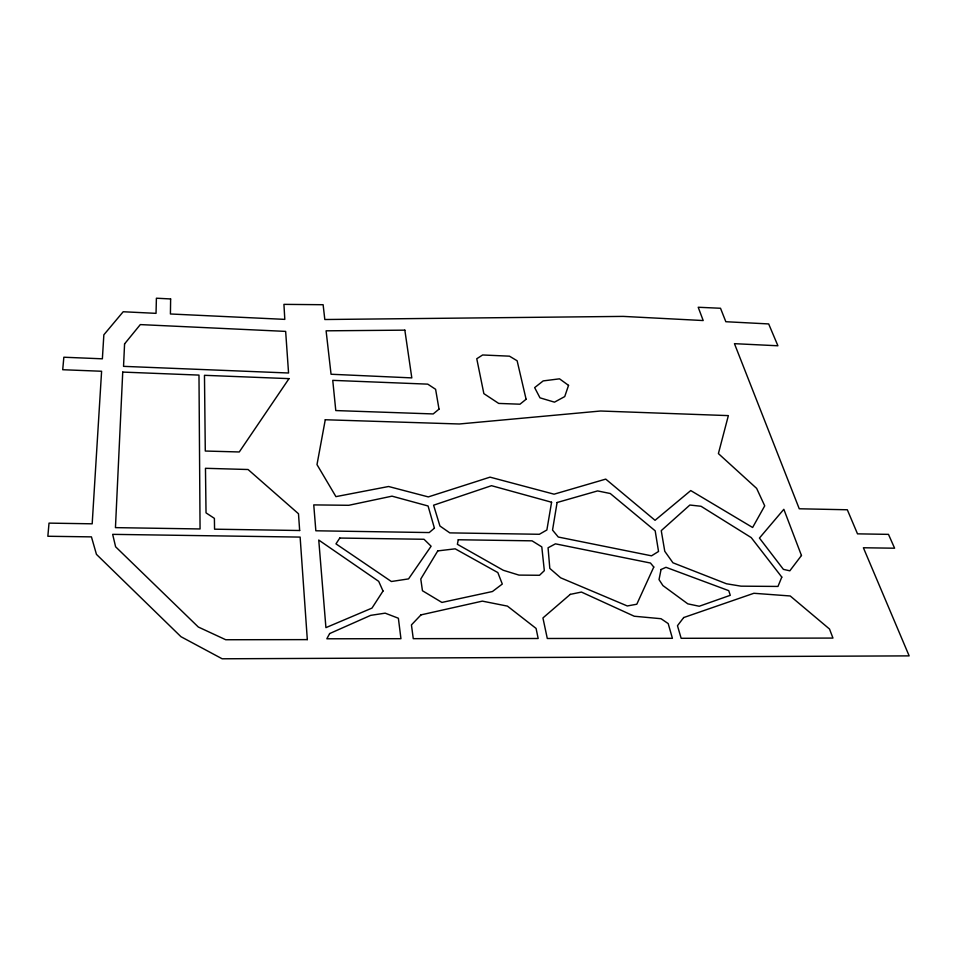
<?xml version="1.0" encoding="UTF-8"?>
<svg xmlns="http://www.w3.org/2000/svg" width="957" height="957" viewBox="0 0 957 957"><rect width="100%" height="100%" fill="white"/><g stroke="black" fill="none" stroke-linecap="round" stroke-linejoin="round"><path stroke-width="1.44" d="M170.633 298.955L170.418 313.98L284.803 319.375L283.93 304.362L323.119 304.721L324.818 319.518L623.198 316.396L703.204 320.547L698.203 307.257L720.513 308.262L725.837 321.719L768.674 323.933L777.909 345.776L734.45 343.671L799.251 508.777L847.316 509.77L857.508 533.85L888.479 534.365L894.604 548.205L863.393 547.763L909.15 655.88L222.156 658.787L180.969 636.704L96.454 554.366L91.441 536.877L47.85 536.255L49.022 523.12L92.183 523.814L101.598 371.256L62.719 369.725L63.844 357.224L102.375 358.815L103.846 334.818L123.19 311.755L156.039 313.346L156.398 298.213L170.633 298.955M122.735 372.082L115.45 527.63L200.061 528.958L198.984 375.096L122.735 372.082M124.577 343.886L123.537 366.352L288.559 373.003L285.653 331.397L140.308 324.59L124.577 343.886M557.094 502.509L552.536 530.082L558.278 537.033L651.514 555.826L658.536 551.471L655.186 530.836L610.255 493.513L597.587 490.917L557.094 502.509M551.579 502.234L546.878 529.987L539.353 534.281L449.802 532.882L439.933 526.015L433.593 505.2L491.503 485.689L551.579 502.234M325.272 419.752L316.994 464.6L335.931 496.635L388.59 486.503L428.305 496.91L490.032 477.148L554.079 494.183L605.745 479.11L655.043 520.309L690.751 490.57L752.621 527.486L764.727 505.846L756.64 488.393L718.396 453.582L728.361 415.613L600.589 411.008L459.312 423.987L325.272 419.752M458.259 539.76L457.386 544.294L503.286 570.276L518.957 575.097L539.509 575.277L544.33 570.671L541.794 546.89L532.056 540.837L458.259 539.76M661.048 569.523L659.026 579.607L662.926 585.588L687.796 603.843L699.232 606.248L730.275 595.302L728.744 590.66L665.976 567.31L661.048 569.523M568.542 385.372L564.726 396.581L554.474 402.155L539.987 397.837L534.652 387.621L543.193 380.91L559.522 378.828L568.542 385.372M781.797 577.107L777.969 586.438L741.017 586.163L726.471 583.77L672.938 562.788L664.768 551.28L661.251 530.633L689.865 505.033L701.014 506.265L751.209 537.583L781.797 577.107M653.775 567.034L636.8 604.226L627.29 605.96L560.635 577.801L549.808 568.41L548.062 547.787L555.443 543.839L650.461 563.027L653.775 567.034M329.651 633.57L326.827 638.786L400.947 638.69L398.375 618.234L385.169 613.162L370.694 615.351L329.651 633.57M437.768 550.897L420.781 578.997L422.456 590.744L441.907 602.432L492.46 591.51L502.293 584.045L497.831 572.561L455.197 548.828L437.768 550.897M383.027 591.019L371.974 608.102L325.918 627.636L318.753 540.059L378.697 581.354L383.027 591.019M339.783 538.049L335.967 543.863L391.377 581.509L408.555 578.889L431.105 546.22L424.011 539.269L339.783 538.049M289.014 378.637L239.274 451.967L205.288 451.034L204.475 375.311L289.014 378.637M801.464 555.503L789.824 570.815L783.4 569.367L759.439 538.061L783.843 509.303L801.464 555.503M683.693 617.552L677.472 625.711L681.145 638.295L832.961 638.08L829.504 629.024L790.219 595.972L753.889 593.28L683.693 617.552M420.984 614.884L411.438 624.909L413.268 638.666L538.169 638.498L536.076 628.426L507.437 606.116L482.352 601.128L420.984 614.884M570.288 594.369L542.93 617.947L547.296 638.486L672.412 638.307L668.189 623.581L661.024 618.712L634.252 616.236L581.425 592.06L570.288 594.369M434.418 528.156L429.226 532.559L315.846 530.788L313.752 504.901L348.767 505.296L391.999 496.157L428.078 505.99L434.418 528.156M439.012 409.141L433.198 413.938L335.787 410.565L332.749 380.36L427.755 384.14L435.602 389.296L439.012 409.141M526.099 399.26L519.986 404.201L498.693 403.423L483.859 393.626L476.765 358.743L482.627 354.975L509.471 356.171L517.127 360.777L526.099 399.26M404.847 330.153L326.098 330.823L331.05 374.247L411.809 377.895L404.847 330.153M307.317 639.623L225.744 639.743L198.326 627.026L115.618 546.794L112.663 534.353L300.127 537.092L307.317 639.623M299.661 530.513L214.559 529.185L214.392 518.371L206.03 512.868L205.468 468.296L248.066 469.516L298.488 513.753L299.661 530.513"/></g></svg>
